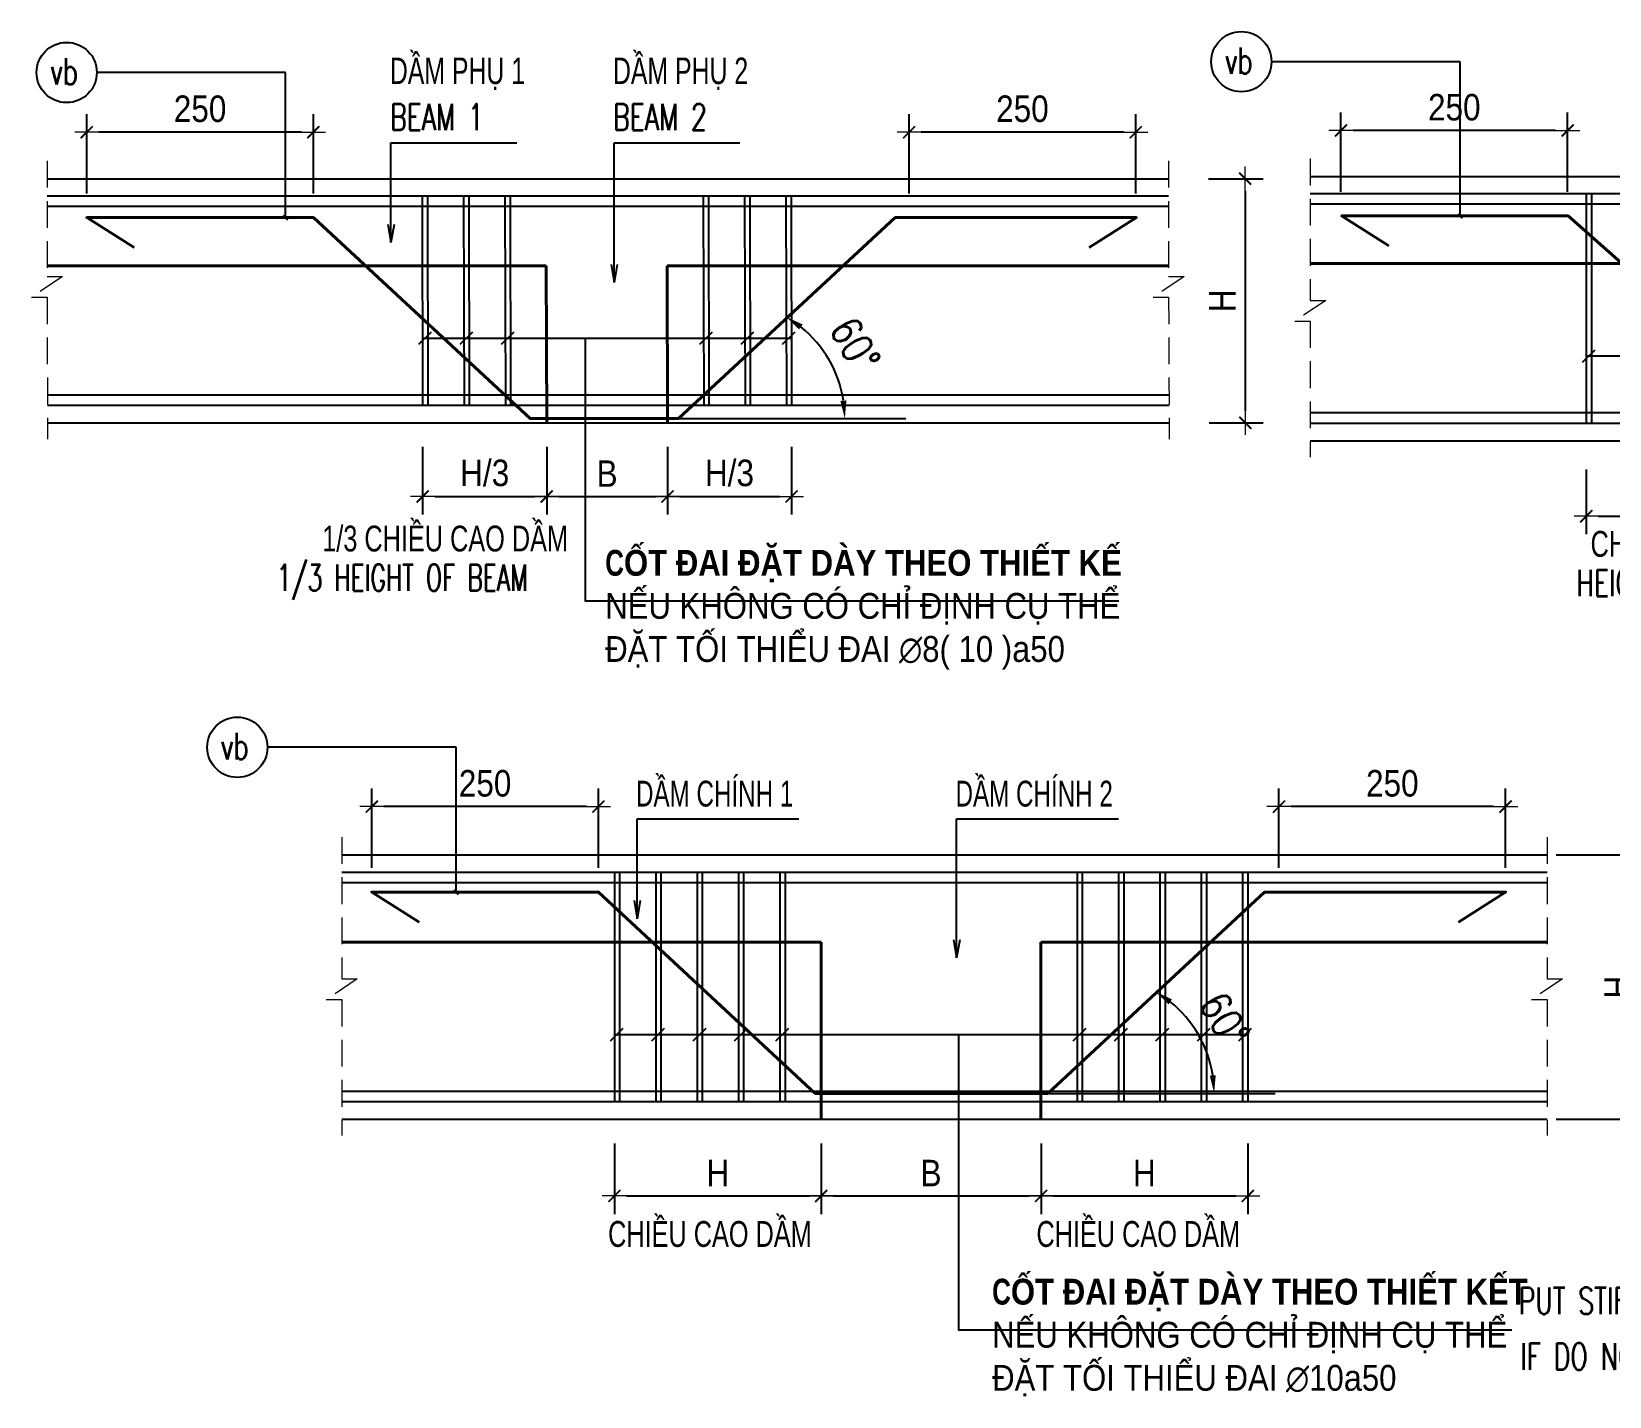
# Model space of a CAD drawing. Header units: millimetres. Extents: x 408913 to 1237273, y -191467 to -86666.
# Drawn here: x 662055 to 675143, y -156952 to -145625 of the extents above; entities that cross this region are included whole.
import ezdxf

# ---------------------------------------------------------------- set-up
doc = ezdxf.new("R2010")
doc.units = ezdxf.units.MM
doc.header["$LTSCALE"] = 35
doc.header["$PDMODE"] = 3
doc.linetypes.add('DASHED2', pattern=[0.375, 0.25, -0.125])
doc.linetypes.add('HIDDEN', pattern=[9.525, 6.35, -3.175])
for name, color, linetype, lineweight in [('00-TT.Text', 4, 'Continuous', 13), ('5', 5, 'Continuous', 40), ('KC-THEP', 6, 'Continuous', 40), ('NDC_S_DIM', 1, 'Continuous', 9), ('NDC_S_ENG TEXT', 2, 'Continuous', 9), ('NDC_S_LEADER', 1, 'Continuous', 9), ('NDC_S_VN TEXT', 7, 'Continuous', 9), ('NETKHUAT', 8, 'HIDDEN', 13)]:
    doc.layers.add(name, color=color, linetype=linetype, lineweight=lineweight)
for name, color, linetype in [('3', 2, 'Continuous'), ('9', 9, 'Continuous'), ('DIM', 1, 'Continuous'), ('Dimension', 253, 'Continuous'), ('Leader', 6, 'Continuous'), ('THEP', 4, 'Continuous')]:
    doc.layers.add(name, color=color, linetype=linetype)
doc.styles.add('AUDIT_D_180319155038-0', font='', dxfattribs={"width": 0.95})
doc.styles.add('AVANTH', font='')
doc.styles.add('CHUGHICHU', font='vntimeh.shx', dxfattribs={"width": 0.8, "bigfont": 'bigfont.shx'})
doc.styles.add('NDC_ARIAL', font='arial.ttf', dxfattribs={"width": 0.85})
doc.styles.add('NDC_ROMANS', font='romans.shx', dxfattribs={"width": 0.8})
doc.styles.add('VN-RO', font='romans.shx', dxfattribs={"width": 0.8, "bigfont": 'vns.shx'})
doc.styles.add('vnsimli 0.7', font='vnsimli.shx', dxfattribs={"width": 0.65})
doc.styles.get('AUDIT_D_180319155038-0').set_extended_font_data('.VnAvantH')
doc.styles.get('AVANTH').set_extended_font_data('.VnAvantH', bold=True)
doc.dimstyles.new('1-100', dxfattribs={"dimscale": 100, "dimtxt": 2.5, "dimasz": 1.5, "dimexe": 1.25, "dimexo": 1.25, "dimgap": 1.25, "dimtad": 1, "dimdec": 0, "dimzin": 1, "dimdsep": 46, "dimtxsty": 'VN-RO', "dimblk": 'ARCHTICK', "dimcen": 0.09, "dimdle": 1.25, "dimclrd": 256, "dimclre": 256, "dimclrt": 7, "dimadec": 0, "dimazin": 0, "dimtfac": 1, "dimtdec": 0, "dimtix": 1, "dimtmove": 0, "dimatfit": 3, "dimfxl": 1.25, "dimtolj": 1, "dimtzin": 1, "dimarcsym": 0})
doc.dimstyles.new('1-150', dxfattribs={"dimscale": 150, "dimtxt": 2.5, "dimasz": 1, "dimexe": 1, "dimexo": 0, "dimgap": 0.8, "dimtad": 1, "dimdec": 0, "dimzin": 0, "dimdsep": 46, "dimtxsty": 'CHUGHICHU', "dimblk1": 'ARCHTICK', "dimblk2": 'ARCHTICK', "dimsah": 1, "dimcen": 1, "dimdle": 1, "dimclrd": 9, "dimclre": 9, "dimclrt": 3, "dimadec": 0, "dimazin": 0, "dimtfac": 1, "dimtdec": 0, "dimtix": 1, "dimtmove": 2, "dimatfit": 3, "dimldrblk": 'OPEN', "dimfxl": 1, "dimtolj": 1, "dimtzin": 0, "dimarcsym": 0})
doc.dimstyles.new('NDC_1-100', dxfattribs={"dimscale": 100, "dimtxt": 2.2, "dimasz": 1, "dimexe": 1.5, "dimexo": 2, "dimgap": 0.8, "dimtad": 1, "dimdec": 0, "dimdsep": 46, "dimtxsty": 'NDC_ARIAL', "dimblk": 'DIMMARK', "dimcen": 49999.938995, "dimdle": 1.5, "dimclrd": 1, "dimclre": 1, "dimclrt": 3, "dimadec": 0, "dimazin": 0, "dimtfac": 1, "dimtdec": 0, "dimtix": 1, "dimtmove": 2, "dimatfit": 3, "dimfxl": 1, "dimarcsym": 0})
doc.dimstyles.new('NDC_1-25', dxfattribs={"dimscale": 25, "dimtxt": 2.5, "dimasz": 1, "dimexe": 1.5, "dimexo": 0, "dimgap": 0.8, "dimtad": 1, "dimdec": 0, "dimdsep": 46, "dimtxsty": 'NDC_ARIAL', "dimblk": 'DIMMARK', "dimcen": 49999.938995, "dimdle": 1.5, "dimclrd": 1, "dimclre": 1, "dimclrt": 3, "dimadec": 0, "dimazin": 0, "dimtfac": 1, "dimtdec": 0, "dimtix": 1, "dimtmove": 2, "dimatfit": 3, "dimfxl": 8, "dimarcsym": 0})

# ---------------------------------------------------------------- blocks, each defined once
blk = doc.blocks.new('_ArchTick')
at = {"color": 0, "linetype": 'ByBlock', "const_width": 0.15}
blk.add_lwpolyline([(-0.5, -0.5), (0.5, 0.5)], dxfattribs=at)
blk = doc.blocks.new('_Open')
at = {"color": 0, "linetype": 'ByBlock', "lineweight": -2}
for p, q in [((-1, 0.167), (0, 0)), ((-1, -0.167), (0, 0)), ((0, 0), (-1, 0))]:
    blk.add_line(p, q, dxfattribs=at)
blk = doc.blocks.new('DIMMARK')
at = {"layer": 'NDC_S_DIM', "color": 1}
blk.add_line((-1.5, 0), (1, 0), dxfattribs=at)
at = {"layer": 'NDC_S_DIM', "color": 2, "const_width": 0.15}
blk.add_lwpolyline([(-0.5, -0.5), (0.5, 0.5)], dxfattribs=at)
blk = doc.blocks.new('*D270')
at = {"layer": 'DEFPOINTS', "color": 0, "ltscale": 30, "transparency": 16777216}
for p in [(671618, -146846), (671622, -148872), (672122, -148872)]:
    blk.add_point(p, dxfattribs=at)
at = {"layer": 'NDC_S_DIM', "color": 1, "lineweight": -2, "ltscale": 30, "transparency": 16777216}
for p, q in [((671818, -146846), (672272, -146846)), ((672122, -146946), (672122, -148772)), ((671822, -148872), (672272, -148872))]:
    blk.add_line(p, q, dxfattribs=at)
at = {"layer": 'NDC_S_DIM', "color": 1, "lineweight": -2, "ltscale": 30, "transparency": 16777216, "xscale": 100, "yscale": 100, "zscale": 100}
for p, rotation in [((672122, -146846), 90), ((672122, -148872), 270)]:
    blk.add_blockref('DIMMARK', p, dxfattribs=dict(at, rotation=rotation))
at = {"layer": 'NDC_S_DIM', "color": 3, "ltscale": 30, "transparency": 16777216, "insert": (671932, -147859), "char_height": 220, "attachment_point": 5, "rotation": 90, "style": 'NDC_ARIAL'}
blk.add_mtext('H', dxfattribs=at)
blk = doc.blocks.new('*D218')
at = {"layer": 'DEFPOINTS', "color": 0, "ltscale": 30, "transparency": 16777216}
for p in [(673429, -152458), (673429, -154652), (675401, -154652)]:
    blk.add_point(p, dxfattribs=at)
at = {"layer": 'NDC_S_DIM', "color": 1, "lineweight": -2, "ltscale": 30, "transparency": 16777216}
for p, q in [((674701, -152458), (675551, -152458)), ((675401, -152558), (675401, -154552)), ((674701, -154652), (675551, -154652))]:
    blk.add_line(p, q, dxfattribs=at)
at = {"layer": 'NDC_S_DIM', "color": 1, "lineweight": -2, "ltscale": 30, "transparency": 16777216, "xscale": 100, "yscale": 100, "zscale": 100}
for p, rotation in [((675401, -152458), 90), ((675401, -154652), 270)]:
    blk.add_blockref('DIMMARK', p, dxfattribs=dict(at, rotation=rotation))
at = {"layer": 'NDC_S_DIM', "color": 3, "ltscale": 30, "transparency": 16777216, "insert": (675211, -153555), "char_height": 220, "attachment_point": 5, "rotation": 90, "style": 'NDC_ARIAL'}
blk.add_mtext('H', dxfattribs=at)
blk = doc.blocks.new('*D201')
at = {"layer": 'DEFPOINTS', "color": 0, "ltscale": 30, "transparency": 16777216}
for p in [(666889, -154652), (668605, -154652), (668605, -155288)]:
    blk.add_point(p, dxfattribs=at)
at = {"layer": 'NDC_S_DIM', "color": 1, "lineweight": -2, "ltscale": 30, "transparency": 16777216}
for p, q in [((666889, -154852), (666889, -155438)), ((668605, -154852), (668605, -155438)), ((666989, -155288), (668505, -155288))]:
    blk.add_line(p, q, dxfattribs=at)
at = {"layer": 'NDC_S_DIM', "color": 1, "lineweight": -2, "ltscale": 30, "transparency": 16777216, "xscale": 100, "yscale": 100, "zscale": 100, "rotation": 180}
blk.add_blockref('DIMMARK', (666889, -155288), dxfattribs=at)
at = {"layer": 'NDC_S_DIM', "color": 1, "lineweight": -2, "ltscale": 30, "transparency": 16777216, "xscale": 100, "yscale": 100, "zscale": 100}
blk.add_blockref('DIMMARK', (668605, -155288), dxfattribs=at)
at = {"layer": 'NDC_S_DIM', "color": 3, "ltscale": 30, "transparency": 16777216, "insert": (667747, -155098), "char_height": 220, "attachment_point": 5, "style": 'NDC_ARIAL'}
blk.add_mtext('H', dxfattribs=at)
blk = doc.blocks.new('*D202')
at = {"layer": 'DEFPOINTS', "color": 0, "ltscale": 30, "transparency": 16777216}
for p in [(668605, -154652), (670428, -154652), (670428, -155288)]:
    blk.add_point(p, dxfattribs=at)
at = {"layer": 'NDC_S_DIM', "color": 1, "lineweight": -2, "ltscale": 30, "transparency": 16777216}
for p, q in [((668605, -154852), (668605, -155438)), ((670428, -154852), (670428, -155438)), ((668705, -155288), (670328, -155288))]:
    blk.add_line(p, q, dxfattribs=at)
at = {"layer": 'NDC_S_DIM', "color": 1, "lineweight": -2, "ltscale": 30, "transparency": 16777216, "xscale": 100, "yscale": 100, "zscale": 100, "rotation": 180}
blk.add_blockref('DIMMARK', (668605, -155288), dxfattribs=at)
at = {"layer": 'NDC_S_DIM', "color": 1, "lineweight": -2, "ltscale": 30, "transparency": 16777216, "xscale": 100, "yscale": 100, "zscale": 100}
blk.add_blockref('DIMMARK', (670428, -155288), dxfattribs=at)
at = {"layer": 'NDC_S_DIM', "color": 3, "ltscale": 30, "transparency": 16777216, "insert": (669516, -155098), "char_height": 220, "attachment_point": 5, "style": 'NDC_ARIAL'}
blk.add_mtext('B', dxfattribs=at)
blk = doc.blocks.new('*D203')
at = {"layer": 'DEFPOINTS', "color": 0, "ltscale": 30, "transparency": 16777216}
for p in [(670428, -154652), (672143, -154652), (672143, -155288)]:
    blk.add_point(p, dxfattribs=at)
at = {"layer": 'NDC_S_DIM', "color": 1, "lineweight": -2, "ltscale": 30, "transparency": 16777216}
for p, q in [((670428, -154852), (670428, -155438)), ((672143, -154852), (672143, -155438)), ((670528, -155288), (672043, -155288))]:
    blk.add_line(p, q, dxfattribs=at)
at = {"layer": 'NDC_S_DIM', "color": 1, "lineweight": -2, "ltscale": 30, "transparency": 16777216, "xscale": 100, "yscale": 100, "zscale": 100, "rotation": 180}
blk.add_blockref('DIMMARK', (670428, -155288), dxfattribs=at)
at = {"layer": 'NDC_S_DIM', "color": 1, "lineweight": -2, "ltscale": 30, "transparency": 16777216, "xscale": 100, "yscale": 100, "zscale": 100}
blk.add_blockref('DIMMARK', (672143, -155288), dxfattribs=at)
at = {"layer": 'NDC_S_DIM', "color": 3, "ltscale": 30, "transparency": 16777216, "insert": (671285, -155098), "char_height": 220, "attachment_point": 5, "style": 'NDC_ARIAL'}
blk.add_mtext('H', dxfattribs=at)
blk = doc.blocks.new('*D204')
at = {"layer": 'DEFPOINTS', "color": 0, "ltscale": 30, "transparency": 16777216}
for p in [(665299, -148872), (666328, -148872), (666328, -149483)]:
    blk.add_point(p, dxfattribs=at)
at = {"layer": 'NDC_S_DIM', "color": 1, "lineweight": -2, "ltscale": 30, "transparency": 16777216}
for p, q in [((665299, -149072), (665299, -149633)), ((666328, -149072), (666328, -149633)), ((665399, -149483), (666228, -149483))]:
    blk.add_line(p, q, dxfattribs=at)
at = {"layer": 'NDC_S_DIM', "color": 1, "lineweight": -2, "ltscale": 30, "transparency": 16777216, "xscale": 100, "yscale": 100, "zscale": 100, "rotation": 180}
blk.add_blockref('DIMMARK', (665299, -149483), dxfattribs=at)
at = {"layer": 'NDC_S_DIM', "color": 1, "lineweight": -2, "ltscale": 30, "transparency": 16777216, "xscale": 100, "yscale": 100, "zscale": 100}
blk.add_blockref('DIMMARK', (666328, -149483), dxfattribs=at)
at = {"layer": 'NDC_S_DIM', "color": 3, "ltscale": 30, "transparency": 16777216, "insert": (665814, -149289), "char_height": 220, "attachment_point": 5, "style": 'NDC_ARIAL'}
blk.add_mtext('H/3', dxfattribs=at)
blk = doc.blocks.new('*D205')
at = {"layer": 'DEFPOINTS', "color": 0, "ltscale": 30, "transparency": 16777216}
for p in [(666328, -148872), (667330, -148872), (667330, -149483)]:
    blk.add_point(p, dxfattribs=at)
at = {"layer": 'NDC_S_DIM', "color": 1, "lineweight": -2, "ltscale": 30, "transparency": 16777216}
for p, q in [((666328, -149072), (666328, -149633)), ((667330, -149072), (667330, -149633)), ((666428, -149483), (667230, -149483))]:
    blk.add_line(p, q, dxfattribs=at)
at = {"layer": 'NDC_S_DIM', "color": 1, "lineweight": -2, "ltscale": 30, "transparency": 16777216, "xscale": 100, "yscale": 100, "zscale": 100, "rotation": 180}
blk.add_blockref('DIMMARK', (666328, -149483), dxfattribs=at)
at = {"layer": 'NDC_S_DIM', "color": 1, "lineweight": -2, "ltscale": 30, "transparency": 16777216, "xscale": 100, "yscale": 100, "zscale": 100}
blk.add_blockref('DIMMARK', (667330, -149483), dxfattribs=at)
at = {"layer": 'NDC_S_DIM', "color": 3, "ltscale": 30, "transparency": 16777216, "insert": (666829, -149293), "char_height": 220, "attachment_point": 5, "style": 'NDC_ARIAL'}
blk.add_mtext('B', dxfattribs=at)
blk = doc.blocks.new('*D206')
at = {"layer": 'DEFPOINTS', "color": 0, "ltscale": 30, "transparency": 16777216}
for p in [(667330, -148872), (668359, -148872), (668359, -149483)]:
    blk.add_point(p, dxfattribs=at)
at = {"layer": 'NDC_S_DIM', "color": 1, "lineweight": -2, "ltscale": 30, "transparency": 16777216}
for p, q in [((667330, -149072), (667330, -149633)), ((668359, -149072), (668359, -149633)), ((667430, -149483), (668259, -149483))]:
    blk.add_line(p, q, dxfattribs=at)
at = {"layer": 'NDC_S_DIM', "color": 1, "lineweight": -2, "ltscale": 30, "transparency": 16777216, "xscale": 100, "yscale": 100, "zscale": 100, "rotation": 180}
blk.add_blockref('DIMMARK', (667330, -149483), dxfattribs=at)
at = {"layer": 'NDC_S_DIM', "color": 1, "lineweight": -2, "ltscale": 30, "transparency": 16777216, "xscale": 100, "yscale": 100, "zscale": 100}
blk.add_blockref('DIMMARK', (668359, -149483), dxfattribs=at)
at = {"layer": 'NDC_S_DIM', "color": 3, "ltscale": 30, "transparency": 16777216, "insert": (667844, -149289), "char_height": 220, "attachment_point": 5, "style": 'NDC_ARIAL'}
blk.add_mtext('H/3', dxfattribs=at)
blk = doc.blocks.new('*D207')
at = {"layer": 'DEFPOINTS', "color": 0, "ltscale": 30, "transparency": 16777216}
for p in [(674950, -149058), (676666, -149058), (676666, -149647)]:
    blk.add_point(p, dxfattribs=at)
at = {"layer": 'NDC_S_DIM', "color": 1, "lineweight": -2, "ltscale": 30, "transparency": 16777216}
for p, q in [((674950, -149258), (674950, -149797)), ((676666, -149258), (676666, -149797)), ((675050, -149647), (676566, -149647))]:
    blk.add_line(p, q, dxfattribs=at)
at = {"layer": 'NDC_S_DIM', "color": 1, "lineweight": -2, "ltscale": 30, "transparency": 16777216, "xscale": 100, "yscale": 100, "zscale": 100, "rotation": 180}
blk.add_blockref('DIMMARK', (674950, -149647), dxfattribs=at)
at = {"layer": 'NDC_S_DIM', "color": 1, "lineweight": -2, "ltscale": 30, "transparency": 16777216, "xscale": 100, "yscale": 100, "zscale": 100}
blk.add_blockref('DIMMARK', (676666, -149647), dxfattribs=at)
at = {"layer": 'NDC_S_DIM', "color": 3, "ltscale": 30, "transparency": 16777216, "insert": (675808, -149457), "char_height": 220, "attachment_point": 5, "style": 'NDC_ARIAL'}
blk.add_mtext('H', dxfattribs=at)
blk = doc.blocks.new('*D279')
at = {"layer": 'DEFPOINTS', "color": 0, "transparency": 16777216}
for p in [(671789, -152876), (671805, -154103), (670976, -154286), (670302, -154437), (672524, -154437)]:
    blk.add_point(p, dxfattribs=at)
at = {"layer": 'Dimension', "lineweight": -2, "transparency": 16777216}
blk.add_arc((670888, -154437), 976, 8.8155, 51.1845, dxfattribs=at)
at = {"layer": 'Dimension', "transparency": 16777216}
for points in [[(671486, -153697), (671514, -153656), (671376, -153592)], [(671877, -154286), (671828, -154290), (671864, -154437)]]:
    blk.add_solid(points, dxfattribs=at)
at = {"layer": 'Dimension', "color": 7, "transparency": 16777216, "insert": (671950, -153824), "char_height": 250, "attachment_point": 5, "rotation": 300, "style": 'VN-RO'}
blk.add_mtext('\\A1;60°', dxfattribs=at)
blk = doc.blocks.new('*D280')
at = {"layer": 'DEFPOINTS', "color": 0, "transparency": 16777216}
for p in [(668726, -147276), (668742, -148503), (667912, -148686), (667238, -148837), (669461, -148837)]:
    blk.add_point(p, dxfattribs=at)
at = {"layer": 'Dimension', "lineweight": -2, "transparency": 16777216}
blk.add_arc((667825, -148837), 976, 8.8155, 51.1845, dxfattribs=at)
at = {"layer": 'Dimension', "transparency": 16777216}
for points in [[(668422, -148097), (668451, -148056), (668313, -147992)], [(668814, -148686), (668764, -148690), (668801, -148837)]]:
    blk.add_solid(points, dxfattribs=at)
at = {"layer": 'Dimension', "color": 7, "transparency": 16777216, "insert": (668886, -148224), "char_height": 250, "attachment_point": 5, "rotation": 300, "style": 'VN-RO'}
blk.add_mtext('\\A1;60°', dxfattribs=at)
blk = doc.blocks.new('*D284')
at = {"layer": 'DEFPOINTS', "color": 0, "ltscale": 30, "transparency": 16777216}
for p in [(664877, -152057), (664877, -152766), (666757, -152766)]:
    blk.add_point(p, dxfattribs=at)
at = {"layer": 'DIM', "color": 1, "lineweight": -2, "ltscale": 30, "transparency": 16777216}
for p, q in [((664877, -152566), (664877, -151907)), ((666757, -152566), (666757, -151907)), ((666657, -152057), (664977, -152057))]:
    blk.add_line(p, q, dxfattribs=at)
at = {"layer": 'DIM', "color": 1, "lineweight": -2, "ltscale": 30, "transparency": 16777216, "xscale": 100, "yscale": 100, "zscale": 100, "rotation": 180}
blk.add_blockref('DIMMARK', (664877, -152057), dxfattribs=at)
at = {"layer": 'DIM', "color": 1, "lineweight": -2, "ltscale": 30, "transparency": 16777216, "xscale": 100, "yscale": 100, "zscale": 100}
blk.add_blockref('DIMMARK', (666757, -152057), dxfattribs=at)
at = {"layer": 'DIM', "color": 3, "ltscale": 30, "transparency": 16777216, "insert": (665817, -151865), "char_height": 220, "attachment_point": 5, "style": 'NDC_ARIAL'}
blk.add_mtext('250', dxfattribs=at)
blk = doc.blocks.new('*D285')
at = {"layer": 'DEFPOINTS', "color": 0, "ltscale": 30, "transparency": 16777216}
for p in [(672402, -152057), (672402, -152766), (674282, -152766)]:
    blk.add_point(p, dxfattribs=at)
at = {"layer": 'DIM', "color": 1, "lineweight": -2, "ltscale": 30, "transparency": 16777216}
for p, q in [((672402, -152566), (672402, -151907)), ((674282, -152566), (674282, -151907)), ((674182, -152057), (672502, -152057))]:
    blk.add_line(p, q, dxfattribs=at)
at = {"layer": 'DIM', "color": 1, "lineweight": -2, "ltscale": 30, "transparency": 16777216, "xscale": 100, "yscale": 100, "zscale": 100, "rotation": 180}
blk.add_blockref('DIMMARK', (672402, -152057), dxfattribs=at)
at = {"layer": 'DIM', "color": 1, "lineweight": -2, "ltscale": 30, "transparency": 16777216, "xscale": 100, "yscale": 100, "zscale": 100}
blk.add_blockref('DIMMARK', (674282, -152057), dxfattribs=at)
at = {"layer": 'DIM', "color": 3, "ltscale": 30, "transparency": 16777216, "insert": (673342, -151865), "char_height": 220, "attachment_point": 5, "style": 'NDC_ARIAL'}
blk.add_mtext('250', dxfattribs=at)
blk = doc.blocks.new('*D287')
at = {"layer": 'DEFPOINTS', "color": 0, "ltscale": 30, "transparency": 16777216}
for p in [(672916, -146446), (672916, -147156), (674796, -147156)]:
    blk.add_point(p, dxfattribs=at)
at = {"layer": 'DIM', "color": 1, "lineweight": -2, "ltscale": 30, "transparency": 16777216}
for p, q in [((672916, -146956), (672916, -146296)), ((674796, -146956), (674796, -146296)), ((674696, -146446), (673016, -146446))]:
    blk.add_line(p, q, dxfattribs=at)
at = {"layer": 'DIM', "color": 1, "lineweight": -2, "ltscale": 30, "transparency": 16777216, "xscale": 100, "yscale": 100, "zscale": 100, "rotation": 180}
blk.add_blockref('DIMMARK', (672916, -146446), dxfattribs=at)
at = {"layer": 'DIM', "color": 1, "lineweight": -2, "ltscale": 30, "transparency": 16777216, "xscale": 100, "yscale": 100, "zscale": 100}
blk.add_blockref('DIMMARK', (674796, -146446), dxfattribs=at)
at = {"layer": 'DIM', "color": 3, "ltscale": 30, "transparency": 16777216, "insert": (673856, -146254), "char_height": 220, "attachment_point": 5, "style": 'NDC_ARIAL'}
blk.add_mtext('250', dxfattribs=at)
blk = doc.blocks.new('*D288')
at = {"layer": 'DEFPOINTS', "color": 0, "ltscale": 30, "transparency": 16777216}
for p in [(662513, -146460), (662513, -147169), (664393, -147169)]:
    blk.add_point(p, dxfattribs=at)
at = {"layer": 'DIM', "color": 1, "lineweight": -2, "ltscale": 30, "transparency": 16777216}
for p, q in [((662513, -146969), (662513, -146310)), ((664393, -146969), (664393, -146310)), ((664293, -146460), (662613, -146460))]:
    blk.add_line(p, q, dxfattribs=at)
at = {"layer": 'DIM', "color": 1, "lineweight": -2, "ltscale": 30, "transparency": 16777216, "xscale": 100, "yscale": 100, "zscale": 100, "rotation": 180}
blk.add_blockref('DIMMARK', (662513, -146460), dxfattribs=at)
at = {"layer": 'DIM', "color": 1, "lineweight": -2, "ltscale": 30, "transparency": 16777216, "xscale": 100, "yscale": 100, "zscale": 100}
blk.add_blockref('DIMMARK', (664393, -146460), dxfattribs=at)
at = {"layer": 'DIM', "color": 3, "ltscale": 30, "transparency": 16777216, "insert": (663453, -146267), "char_height": 220, "attachment_point": 5, "style": 'NDC_ARIAL'}
blk.add_mtext('250', dxfattribs=at)
blk = doc.blocks.new('*D289')
at = {"layer": 'DEFPOINTS', "color": 0, "ltscale": 30, "transparency": 16777216}
for p in [(669334, -146460), (669334, -147169), (671214, -147169)]:
    blk.add_point(p, dxfattribs=at)
at = {"layer": 'DIM', "color": 1, "lineweight": -2, "ltscale": 30, "transparency": 16777216}
for p, q in [((669334, -146969), (669334, -146310)), ((671214, -146969), (671214, -146310)), ((671114, -146460), (669434, -146460))]:
    blk.add_line(p, q, dxfattribs=at)
at = {"layer": 'DIM', "color": 1, "lineweight": -2, "ltscale": 30, "transparency": 16777216, "xscale": 100, "yscale": 100, "zscale": 100, "rotation": 180}
blk.add_blockref('DIMMARK', (669334, -146460), dxfattribs=at)
at = {"layer": 'DIM', "color": 1, "lineweight": -2, "ltscale": 30, "transparency": 16777216, "xscale": 100, "yscale": 100, "zscale": 100}
blk.add_blockref('DIMMARK', (671214, -146460), dxfattribs=at)
at = {"layer": 'DIM', "color": 3, "ltscale": 30, "transparency": 16777216, "insert": (670274, -146267), "char_height": 220, "attachment_point": 5, "style": 'NDC_ARIAL'}
blk.add_mtext('250', dxfattribs=at)

msp = doc.modelspace()

# ---------------------------------------------------------------- linework, layer by layer
for centre in [(672089.7, -145874.8), (662346.4, -145964.7), (663761.9, -151564.7)]:
    msp.add_circle(centre, 250)
at = {"layer": '3'}
for p, q in [((672661.9, -146827.5), (681963.9, -146827.5)), ((662183.8, -146846), (671486.7, -146846)), ((662187.8, -148872.3), (671490.6, -148872.3)), ((672661.9, -149021), (681963.9, -149021)), ((664628.3, -152458.3), (674625.3, -152458.3)), ((664628.3, -154651.8), (674625.3, -154651.8))]:
    msp.add_line(p, q, dxfattribs=at)
at = {"layer": '5', "linetype": 'DASHED2', "ltscale": 500}
for p, q in [((666324.5, -147568.3), (662183.8, -147568.3)), ((666324.5, -147568.3), (666328.4, -148872.3)), ((671486.7, -147568.3), (667325.9, -147568.3)), ((667325.9, -147568.3), (667329.8, -148872.3)), ((676665.9, -147549.8), (672661.9, -147549.8))]:
    msp.add_line(p, q, dxfattribs=at)
at = {"layer": '5', "linetype": 'DASHED2', "ltscale": 1000}
for p, q in [((668604.8, -153180.6), (664628.3, -153180.6)), ((668604.8, -153180.6), (668604.8, -154651.8)), ((674625.3, -153180.6), (670427.5, -153180.6)), ((670427.5, -153180.6), (670427.5, -154651.8))]:
    msp.add_line(p, q, dxfattribs=at)
at = {"layer": '9', "linetype": 'ByBlock'}
for p, q in [((665299.1, -148168.3), (668359.1, -148168.3)), ((674950.4, -148316.9), (679382.7, -148316.9)), ((666889.3, -153947.7), (672143, -153947.7))]:
    msp.add_line(p, q, dxfattribs=at)
at = {"layer": '9', "linetype": 'Continuous'}
for points in [[(671072.7, -150353.2), (666649.4, -150353.2), (666649.4, -148168.3)], [(674332, -156401.9), (669747.1, -156401.9), (669747.1, -153947.7)]]:
    msp.add_lwpolyline(points, dxfattribs=at)
at = {"layer": 'KC-THEP', "color": 4, "linetype": 'Continuous'}
for points in [[(662905.4, -147417.1), (662513.4, -147168.6), (664393.4, -147168.6), (666191.3, -148837.1), (667420.9, -148837.1), (669218.8, -147168.6), (671218.8, -147168.6), (670826.8, -147417.1)], [(673312.5, -147404), (672920.5, -147155.5), (674800.5, -147155.5), (676598.3, -148747.2), (677828, -148747.2), (679625.9, -147155.5), (681514.3, -147155.5), (681233.8, -147404)], [(665269.1, -153014.7), (664877.1, -152766.3), (666757.1, -152766.3), (668554.9, -154437.1), (670484.2, -154437.1), (672282.1, -152766.3), (674282.1, -152766.3), (673890.1, -153014.7)]]:
    msp.add_lwpolyline(points, dxfattribs=at)
at = {"layer": 'Leader', "ltscale": 2000}
msp.add_line((670343.9, -154437.1), (672370.9, -154437.1), dxfattribs=at)
at = {"layer": 'NETKHUAT'}
for points in [[(662183.8, -146697.8), (662183.8, -147658), (662312.6, -147658), (662055.1, -147829.6), (662183.8, -147829.6), (662187.8, -149007.9)], [(671486.7, -146697.8), (671486.7, -147658), (671615.4, -147658), (671358, -147829.6), (671486.7, -147829.6), (671490.6, -149007.9)], [(672661.9, -146679.2), (672661.9, -147856.4), (672790.6, -147856.4), (672533.1, -148028), (672661.9, -148028), (672661.9, -149156.6)], [(664628.3, -152310), (664628.3, -153487.2), (664757, -153487.2), (664499.6, -153658.8), (664628.3, -153658.8), (664628.3, -154787.4)], [(674625.3, -152310), (674625.3, -153487.2), (674754, -153487.2), (674496.6, -153658.8), (674625.3, -153658.8), (674625.3, -154787.4)]]:
    msp.add_lwpolyline(points, dxfattribs=at)
at = {"layer": 'THEP'}
for p, q in [((674950.4, -146972.2), (674950.4, -148876.2)), ((674993.3, -146972.2), (674993.3, -148876.2)), ((665295.2, -146990.7), (665299.1, -148727.5)), ((665338.1, -146990.7), (665342, -148727.5)), ((665638.3, -146990.7), (665642.2, -148727.5)), ((665681.2, -146990.7), (665685.1, -148727.5)), ((665981.4, -146990.7), (665985.3, -148727.5)), ((666024.3, -146990.7), (666028.2, -148727.5)), ((667626.1, -146990.7), (667630, -148727.5)), ((667669, -146990.7), (667672.9, -148727.5)), ((667969.2, -146990.7), (667973.1, -148727.5)), ((668012.1, -146990.7), (668016, -148727.5)), ((668312.3, -146990.7), (668316.2, -148727.5)), ((668355.2, -146990.7), (668359.1, -148727.5)), ((667280.6, -148837.1), (669307.6, -148837.1)), ((666889.3, -152603), (666889.3, -154507)), ((666932.2, -152603), (666932.2, -154507)), ((667232.4, -152603), (667232.4, -154507)), ((667275.3, -152603), (667275.3, -154507)), ((667575.5, -152603), (667575.5, -154507)), ((667618.4, -152603), (667618.4, -154507)), ((667918.6, -152603), (667918.6, -154507)), ((667961.5, -152603), (667961.5, -154507)), ((668261.7, -152603), (668261.7, -154507)), ((668304.6, -152603), (668304.6, -154507)), ((670727.7, -152603), (670727.7, -154507)), ((670770.6, -152603), (670770.6, -154507)), ((671070.8, -152603), (671070.8, -154507)), ((671113.7, -152603), (671113.7, -154507)), ((671413.9, -152603), (671413.9, -154507)), ((671456.8, -152603), (671456.8, -154507)), ((671757, -152603), (671757, -154507)), ((671799.9, -152603), (671799.9, -154507)), ((672100.1, -152603), (672100.1, -154507)), ((672143, -152603), (672143, -154507))]:
    msp.add_line(p, q, dxfattribs=at)
at = {"layer": 'THEP', "color": 7}
for p, q in [((665267, -148220), (665373.1, -148116.5)), ((665610.1, -148220), (665716.2, -148116.5)), ((665953.2, -148220), (666059.3, -148116.5)), ((667597.9, -148220), (667704, -148116.5)), ((667941, -148220), (668047.1, -148116.5)), ((668284.1, -148220), (668390.2, -148116.5)), ((674918.3, -148368.7), (675024.4, -148265.2)), ((666857.2, -153999.5), (666963.3, -153896)), ((667200.3, -153999.5), (667306.4, -153896)), ((667543.4, -153999.5), (667649.5, -153896)), ((667886.5, -153999.5), (667992.6, -153896)), ((668229.6, -153999.5), (668335.7, -153896)), ((670695.6, -153999.5), (670801.7, -153896)), ((671038.7, -153999.5), (671144.8, -153896)), ((671381.8, -153999.5), (671487.9, -153896)), ((671724.9, -153999.5), (671831, -153896)), ((672068, -153999.5), (672174.1, -153896))]:
    msp.add_line(p, q, dxfattribs=at)
at = {"layer": 'THEP'}
for points in [[(681963.9, -146972.3), (672661.9, -146972.3)], [(671486.7, -146990.8), (662183.8, -146990.8)], [(671486.7, -147076.6), (662183.8, -147076.6)], [(681963.9, -147058), (672661.9, -147058)], [(671490.6, -148641.8), (662187.8, -148641.8)], [(671490.6, -148727.5), (662187.8, -148727.5)], [(681963.9, -148790.4), (672661.9, -148790.4)], [(681963.9, -148876.2), (672661.9, -148876.2)], [(674625.3, -152603.1), (664628.3, -152603.1)], [(674625.3, -152688.9), (664628.3, -152688.9)], [(674625.3, -154421.3), (664628.3, -154421.3)], [(674625.3, -154507), (664628.3, -154507)]]:
    msp.add_lwpolyline(points, dxfattribs=at)

# ---------------------------------------------------------------- texts
at = {"layer": '00-TT.Text', "color": 90, "ltscale": 0.015, "style": 'vnsimli 0.7', "width": 0.7}
for p in [(671952.1, -145975.4), (662208.9, -146065.3), (663624.3, -151665.3)]:
    msp.add_text('vb', height=219.41, dxfattribs=at).set_placement(p)
at = {"layer": 'NDC_S_ENG TEXT', "style": 'NDC_ROMANS'}
for s, width, p in [('BEAM 1', 0.7, (665027.2, -146444.2)), ('BEAM 2', 0.7, (666877.6, -146444.2)), ('1/3 HEIGHT OF BEAM', 0.65, (664087.4, -150266.9)), ('HEIGHT OF BEAM', 0.7, (674868.1, -150311.1)), ('PUT STIRRUP BY DESIGN', 0.7, (674389.4, -156268.5)), ('IF DO NOT HAVE SPECIFIC INDICATIONS', 0.7, (674402.6, -156730.8))]:
    msp.add_text(s, height=220, dxfattribs=dict(at, width=width)).set_placement(p)
at = {"layer": 'NDC_S_VN TEXT', "color": 0, "width": 0.7}
for s, height, style, p in [('dÇm phô 1', 220, 'AUDIT_D_180319155038-0', (665027.2, -146060.7)), ('dÇm phô 2', 220, 'AUDIT_D_180319155038-0', (666877.6, -146060.7)), ('1/3 CHIỀU CAO DẦM', 214.434, 'NDC_ARIAL', (664466.2, -149939.6)), ('CHIỀU CAO DẦM', 214.434, 'NDC_ARIAL', (674986, -149983.8)), ('dÇm chÝnh 1', 214.434, 'AUDIT_D_180319155038-0', (667068.6, -152056.4)), ('dÇm chÝnh 2', 214.434, 'AUDIT_D_180319155038-0', (669719, -152056.4)), ('CHIỀU CAO DẦM', 214.434, 'NDC_ARIAL', (666837.1, -155710.5)), ('CHIỀU CAO DẦM', 214.434, 'NDC_ARIAL', (670390.1, -155710.5))]:
    msp.add_text(s, height=height, dxfattribs=dict(at, style=style)).set_placement(p)
at = {"layer": 'NDC_S_VN TEXT', "color": 0, "char_height": 214.4335, "width": 4374.76, "attachment_point": 1, "style": 'AVANTH'}
for s, insert in [('{\\W0.75;C\\W0.9;èt ®ai ®Æt dµy theo thiÕt kÕ\\fSymbol|b0|i0|c2|p17;\\P\\f.VnAvantH|b0|i0|c0|p34;nÕu kh«ng cã chØ ®Þnh cô thÓ\\P®Æt tèi thiÓu ®ai \\fSymbol|b0|i0|c2|p18;\\H0.9583x;Æ\\f.VnAvantH|b0|i0|c0|p34;\\H1.044x;8( 10 )\\f.VnArial|b0|i0|c0|p34;a\\f.VnAvantH|b0|i0|c0|p34;50}', (666813.5, -149926.5)), ('{\\W0.75;C\\W0.9;èt ®ai ®Æt dµy theo thiÕt kÕt \\fSymbol|b0|i0|c2|p17;\\P\\f.VnAvantH|b0|i0|c0|p34;nÕu kh«ng cã chØ ®Þnh cô thÓ\\P®Æt tèi thiÓu ®ai \\fSymbol|b0|i0|c2|p18;\\H0.9583x;Æ\\f.VnAvantH|b0|i0|c0|p34;\\H1.044x;10\\f.VnArial|b0|i0|c0|p34;a\\f.VnAvantH|b0|i0|c0|p34;50}', (670022.9, -155975.2))]:
    msp.add_mtext(s, dxfattribs=dict(at, insert=insert))

# ---------------------------------------------------------------- dimensions: what is measured, and where the dimension line sits
at = {"layer": 'DIM', "ltscale": 30}
for base, p1, p2, picture, middle in [((662513.4, -146459.5), (664393.4, -147168.6), (662513.4, -147168.6), '*D288', (663453.4, -146267.2)), ((669333.8, -146459.5), (671213.8, -147168.6), (669333.8, -147168.6), '*D289', (670273.8, -146267.2)), ((672915.5, -146446.4), (674795.5, -147155.5), (672915.5, -147155.5), '*D287', (673855.5, -146254)), ((664877.1, -152057.1), (666757.1, -152766.3), (664877.1, -152766.3), '*D284', (665817.1, -151864.8)), ((672402.1, -152057.1), (674282.1, -152766.3), (672402.1, -152766.3), '*D285', (673342.1, -151864.8))]:
    dim = msp.add_linear_dim(base=base, p1=p1, p2=p2, text='250', dimstyle='NDC_1-100', dxfattribs=at)
    dim.commit()
    dim.dimension.update_dxf_attribs({"geometry": picture, "text_midpoint": middle})
at = {"layer": 'Dimension'}
for base, line1, line2, picture, middle in [((668741.8, -148503.4), ((667238.2, -148837.1), (669460.7, -148837.1)), ((668726.1, -147276), (667912.3, -148685.7)), '*D280', (668886.4, -148224.2)), ((671805.1, -154103.4), ((670301.5, -154437.1), (672524, -154437.1)), ((671789.4, -152876), (670975.6, -154285.7)), '*D279', (671949.8, -153824.2))]:
    dim = msp.add_angular_dim_2l(base=base, line1=line1, line2=line2, dimstyle='1-100', override={"dimsah": 1}, dxfattribs=at)
    dim.commit()
    dim.dimension.update_dxf_attribs({"geometry": picture, "text_midpoint": middle})
at = {"layer": 'NDC_S_DIM', "ltscale": 30}
for base, p1, p2, picture, middle in [((672122.3, -148872.3), (671617.8, -146846), (671621.7, -148872.3), '*D270', (671932.3, -147859.2)), ((675400.7, -154651.8), (673429, -152458.3), (673429, -154651.8), '*D218', (675210.7, -153555.1))]:
    dim = msp.add_linear_dim(base=base, p1=p1, p2=p2, angle=90, text='H', dimstyle='NDC_1-100', override={"dimfxl": 7, "dimfxlon": 1, "dimarcsym": 1}, dxfattribs=at)
    dim.commit()
    dim.dimension.update_dxf_attribs({"geometry": picture, "text_midpoint": middle})
for base, p1, p2, text, picture, middle in [((666328.4, -149482.9), (665299.1, -148872.3), (666328.4, -148872.3), 'H/3', '*D204', (665813.7, -149289.1)), ((667329.8, -149482.9), (666328.4, -148872.3), (667329.8, -148872.3), 'B', '*D205', (666829.1, -149292.9)), ((668359.1, -149482.9), (667329.8, -148872.3), (668359.1, -148872.3), 'H/3', '*D206', (667844.4, -149289.1)), ((676665.9, -149646.7), (674950.4, -149057.7), (676665.9, -149057.7), 'H', '*D207', (675808.1, -149456.7)), ((668604.8, -155288.2), (666889.3, -154651.8), (668604.8, -154651.8), 'H', '*D201', (667747, -155098.2)), ((670427.5, -155288.2), (668604.8, -154651.8), (670427.5, -154651.8), 'B', '*D202', (669516.1, -155098.2)), ((672143, -155288.2), (670427.5, -154651.8), (672143, -154651.8), 'H', '*D203', (671285.2, -155098.2))]:
    dim = msp.add_linear_dim(base=base, p1=p1, p2=p2, text=text, dimstyle='NDC_1-100', override={"dimfxl": 7, "dimfxlon": 1, "dimarcsym": 1}, dxfattribs=at)
    dim.commit()
    dim.dimension.update_dxf_attribs({"geometry": picture, "text_midpoint": middle})

# ---------------------------------------------------------------- leaders
at = {"layer": '9'}
for points in [[(665036.5, -147375.1), (665036.5, -146547.5), (666080, -146547.5)], [(666886.9, -147707.9), (666886.9, -146547.5), (667930.5, -146547.5)], [(667077.9, -152987.4), (667077.9, -152159.7), (668419.7, -152159.7)], [(669728.3, -153312.3), (669728.3, -152159.7), (671070, -152159.7)]]:
    msp.add_leader(points, dimstyle='1-150', override={"dimgap": 0.8, "dimtad": 0, "dimclrd": 8}, dxfattribs=at)
at = {"layer": 'NDC_S_LEADER'}
for points in [[(673903.8, -147155.5), (673903.8, -145874.8), (672339.7, -145874.8)], [(664160.6, -147168.6), (664160.6, -145964.7), (662596.4, -145964.7)], [(665576, -152766.3), (665576, -151564.7), (664011.9, -151564.7)]]:
    msp.add_leader(points, dimstyle='NDC_1-25', override={"dimasz": 1.5, "dimtad": 0, "dimldrblk": 'Oblique'}, dxfattribs=at)

doc.saveas('drawing.dxf')
